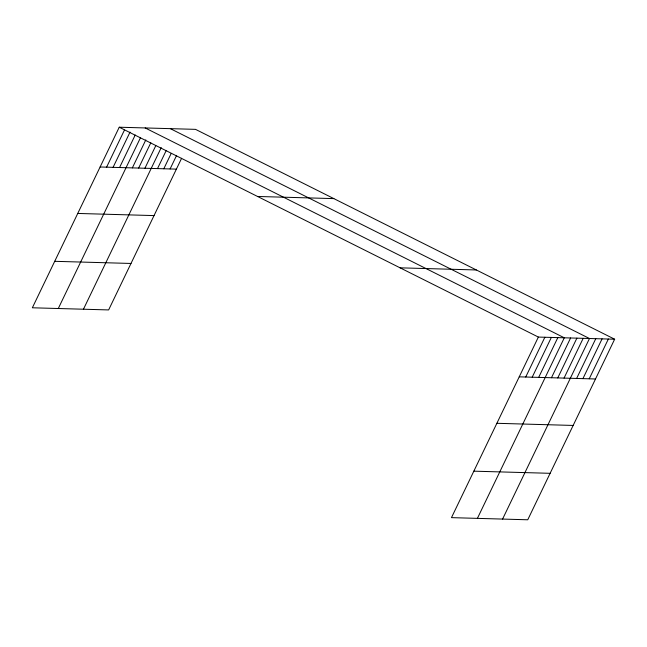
<?xml version="1.0" encoding="UTF-8"?>
<svg xmlns="http://www.w3.org/2000/svg" width="647" height="647" viewBox="0 0 647 647"><rect width="100%" height="100%" fill="white"/><g stroke="black" fill="none" stroke-linecap="round" stroke-linejoin="round"><path stroke-width="0.97" d="M614.65 339.214L538.369 337.071L451.469 517.64L527.75 519.784L614.65 339.214L195.531 129.36L119.25 127.216L32.35 307.786L108.631 309.929L181.613 158.28M106.593 167.169L124.426 130.112M113.079 167.347L130.039 132.101M119.566 167.533L135.223 134.997M58.287 308.514L140.399 137.892M132.344 167.888L145.826 139.873M138.636 168.066L150.816 142.761M144.928 168.244L155.798 145.648M83.455 309.217L161.224 147.629M157.512 168.592L166.214 150.525M163.804 168.77L171.204 153.412M170.096 168.948L176.623 155.393M525.72 377.015L544.855 337.257M532.198 377.201L551.341 337.435M538.684 377.379L557.819 337.621M477.405 518.368L564.305 337.799L145.187 127.952M551.462 377.743L570.597 337.977M557.754 377.921L576.889 338.155M564.047 378.099L583.182 338.332M502.582 519.072L589.474 338.51L170.355 128.656M576.631 378.446L595.774 338.688M582.931 378.624L602.066 338.866M589.223 378.802L608.358 339.036M100.115 166.983L176.396 169.126M257.563 196.47L333.836 198.613M77.753 213.445L154.035 215.588M400.056 267.826L476.338 269.969M54.712 261.315L130.993 263.458M519.234 376.837L595.515 378.98M496.872 423.3L573.153 425.443M473.83 471.17L550.112 473.313M119.25 127.216L538.369 337.071"/></g></svg>
